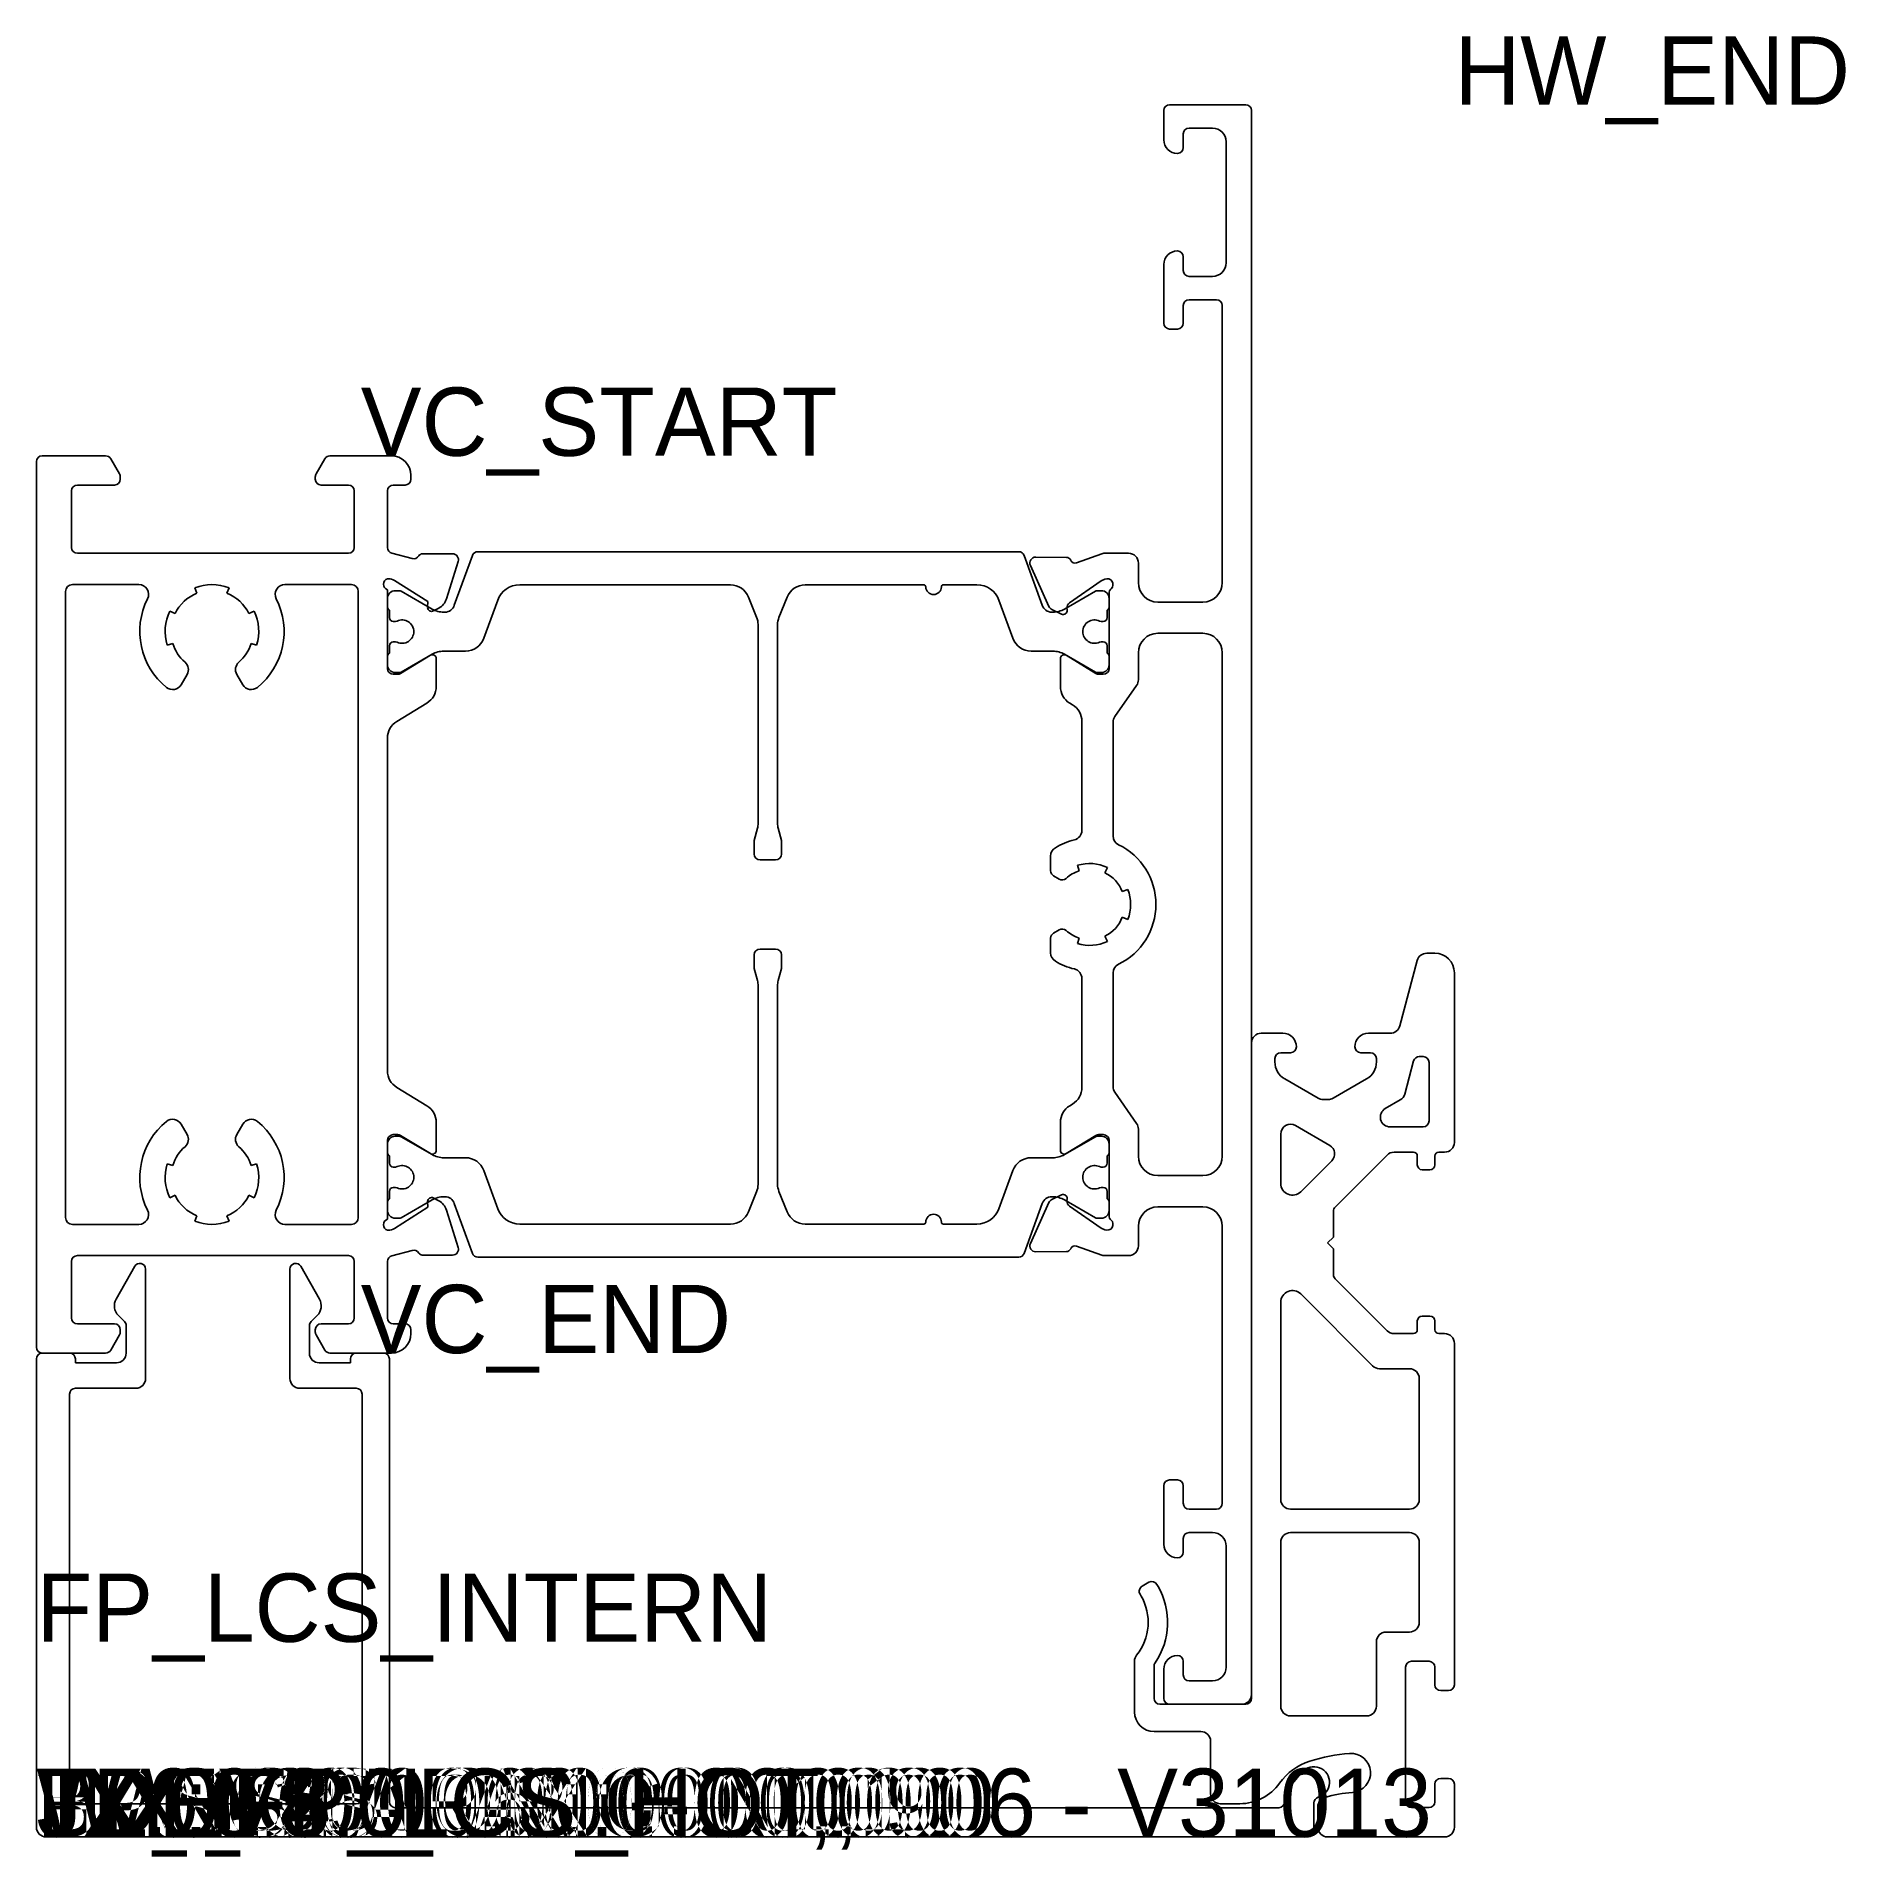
# Model space of a CAD drawing. Header units: metres. Extents: x 0 to 92.8, y -1 to 92.3.
import ezdxf

# ---------------------------------------------------------------- set-up
doc = ezdxf.new("R2010")
doc.units = ezdxf.units.M

msp = doc.modelspace()

# ---------------------------------------------------------------- linework, layer by layer
for p, q in [((62.000257, 88.8), (58.100257, 88.8)), ((57.800257, 88.5), (57.800257, 87)), ((62.300257, 7.1), (62.300257, 88.5)), ((58.800257, 86.6), (58.800257, 87.3)), ((59.100257, 87.6), (60.300257, 87.6)), ((61.000257, 86.9), (61.000257, 80.7)), ((57.800257, 80.6), (57.800257, 77.6)), ((58.800257, 80.3), (58.800257, 81)), ((60.300257, 80), (59.100257, 80)), ((58.800257, 77.6), (58.800257, 78.5)), ((59.100257, 78.8), (60.500257, 78.8)), ((60.800257, 78.5), (60.800257, 64.300238)), ((58.100257, 77.3), (58.500257, 77.3)), ((0, 70.5), (0, 25.1)), ((3.549444, 70.8), (0.3, 70.8)), ((4.259807, 69.869616), (3.809252, 70.65)), ((14.790747, 70.65), (14.340192, 69.869616)), ((18.2, 70.8), (15.050555, 70.8)), ((2.1, 69.3), (4, 69.3)), ((4.3, 69.6), (4.3, 69.719616)), ((14.3, 69.719616), (14.3, 69.6)), ((14.6, 69.3), (16, 69.3)), ((18.3, 69.3), (18.9, 69.3)), ((19.2, 69.6), (19.2, 69.8)), ((1.8, 66.1), (1.8, 69)), ((16.3, 69), (16.3, 66.1)), ((18, 66.100016), (18, 69)), ((16, 65.8), (2.1, 65.8)), ((19.260982, 65.536469), (18.223536, 65.809924)), ((21.337806, 65.775514), (19.786712, 65.775514)), ((21.022111, 63.465125), (21.624075, 65.385794)), ((22.356081, 65.687904), (21.427178, 63.135763)), ((50.36201, 65.885298), (22.637989, 65.885298)), ((51.572821, 63.135764), (50.643918, 65.687904)), ((52.814785, 65.594151), (51.235857, 65.604608)), ((54.630549, 65.782573), (53.328683, 65.314432)), ((56.000009, 65.800247), (54.732069, 65.80027)), ((18, 64.499999), (18.038281, 64.499999)), ((18.359793, 64.406586), (20.06789, 63.322523)), ((50.961144, 65.179633), (51.909794, 63.074117)), ((52.966507, 63.268538), (54.595264, 64.393004)), ((54.595264, 64.393004), (54.777973, 64.474351)), ((56.5, 64.300238), (56.5, 65.300247)), ((1.5, 31.75), (1.5, 63.85)), ((1.85, 64.2), (5.254078, 64.2)), ((8.232526, 63.754835), (8.122924, 64.034097)), ((9.87656, 64.034097), (9.766958, 63.754835)), ((12.745406, 64.2), (16.15, 64.2)), ((16.5, 63.85), (16.5, 31.75)), ((18, 59.899999), (18, 63.934314)), ((18, 63.485298), (18, 63.058503)), ((18.606444, 63.885298), (18.4, 63.885298)), ((20.288332, 62.945876), (18.706389, 63.858535)), ((24.777782, 64.185298), (35.583348, 64.185298)), ((36.510934, 63.558909), (36.927585, 62.524464)), ((38.071121, 62.509781), (38.488169, 63.555683)), ((39.417048, 64.185298), (45.5, 64.185298)), ((46.5, 64.185298), (48.222217, 64.185298)), ((54.293611, 63.858535), (52.711667, 62.945876)), ((54.6, 63.885298), (54.393555, 63.885298)), ((55, 63.753064), (55, 59.900278)), ((55, 63.058503), (55, 63.485298)), ((6.837417, 62.841321), (7.107707, 62.711156)), ((10.891777, 62.711156), (11.162067, 62.841321)), ((18.1, 62.885298), (18.1, 62.510298)), ((20.06789, 63.322523), (20.055793, 63.034102)), ((20.348271, 62.848477), (20.629341, 62.995406)), ((20.950063, 62.785298), (20.887999, 62.785298)), ((22.939519, 61.443278), (23.650151, 63.395722)), ((49.349848, 63.395722), (50.06048, 61.443278)), ((52.112, 62.785298), (52.049937, 62.785298)), ((52.05473, 62.926306), (52.562153, 62.685587)), ((52.847226, 62.882396), (52.837924, 62.997491)), ((54.9, 62.510298), (54.9, 62.885298)), ((59.800257, 63.300238), (57.5, 63.300238)), ((18.3, 62.310298), (18.411806, 62.310298)), ((18.496354, 62.329048), (18.411806, 62.310298)), ((37, 62.150853), (37, 51.963382)), ((38, 51.963339), (38, 62.139396)), ((54.588193, 62.310298), (54.503645, 62.329048)), ((54.588193, 62.310298), (54.7, 62.310298)), ((57.5, 61.700221), (59.800257, 61.700221)), ((6.993039, 61.181014), (6.706367, 61.092588)), ((11.293117, 61.092588), (11.006445, 61.181014)), ((18.1, 61.060298), (18.1, 60.685298)), ((18.411806, 61.260298), (18.3, 61.260298)), ((18.411806, 61.260298), (18.496354, 61.241548)), ((20.887999, 60.785298), (21.999827, 60.785298)), ((51.000173, 60.785298), (52.112, 60.785298)), ((54.503645, 61.241548), (54.588193, 61.260298)), ((54.7, 61.260298), (54.588193, 61.260298)), ((54.9, 60.685298), (54.9, 61.060298)), ((56.5, 59.316045), (56.5, 60.700221)), ((60.800257, 60.700221), (60.800257, 34.89978)), ((18, 60.512093), (18, 60.085298)), ((20.2, 60.57376), (18.669615, 59.640192)), ((18.706389, 59.712061), (20.288332, 60.624721)), ((20.5, 58.975366), (20.5, 60.400555)), ((52.5, 60.400278), (52.5, 58.974695)), ((52.711667, 60.624721), (54.293611, 59.712061)), ((54.322503, 59.644213), (52.804202, 60.570988)), ((55, 60.085298), (55, 60.512093)), ((7.419394, 59.062757), (7.724007, 59.590362)), ((10.275477, 59.590362), (10.58009, 59.062757)), ((18.519615, 59.599999), (18.3, 59.599999)), ((18.4, 59.685298), (18.606444, 59.685298)), ((54.393555, 59.685298), (54.6, 59.685298)), ((54.7, 59.600278), (54.478806, 59.600278)), ((55.290424, 57.430942), (56.409576, 59.029257)), ((18.479227, 57.181295), (20.020772, 58.121671)), ((52.97899, 58.121144), (53.121009, 58.034455)), ((53.6, 57.180904), (53.6, 51.594734)), ((55.2, 51.309986), (55.2, 57.144154)), ((18, 39.272401), (18, 56.327599)), ((36.965926, 51.704563), (36.799994, 51.085298)), ((38.199994, 51.085298), (38.034074, 51.70452)), ((36.799994, 51.085298), (36.799994, 50.385298)), ((38.199994, 50.385298), (38.199994, 51.085298)), ((37.099994, 50.085298), (37.899994, 50.085298)), ((52, 50.281935), (52, 49.52761)), ((53.46944, 49.520031), (53.381014, 49.806703)), ((54.911156, 49.692035), (54.78099, 49.421744)), ((52.15, 49.267802), (52.442654, 49.098839)), ((55.675572, 48.457614), (55.954835, 48.567216)), ((55.954835, 47.032784), (55.675572, 47.142386)), ((52, 46.072391), (52, 45.318066)), ((52.442654, 46.501162), (52.15, 46.332198)), ((53.381014, 45.793297), (53.46944, 46.079969)), ((54.78099, 46.178256), (54.911156, 45.907966)), ((36.799994, 44.514702), (36.799994, 45.214702)), ((37.099994, 45.514702), (37.899994, 45.514702)), ((38.199994, 45.214702), (38.199994, 44.514702)), ((70.799194, 44.92941), (69.899201, 41.570591)), ((71.700257, 45.3), (71.282157, 45.3)), ((36.965926, 43.895437), (36.799994, 44.514702)), ((38.199994, 44.514702), (38.034074, 43.89548)), ((53.6, 44.005267), (53.6, 38.419096)), ((55.2, 38.455847), (55.2, 44.290015)), ((72.700257, 35.6), (72.700257, 44.3)), ((37, 33.449148), (37, 43.636618)), ((38, 43.636661), (38, 33.460605)), ((63.900257, 41.2), (62.800257, 41.2)), ((69.416238, 41.2), (68.300257, 41.2)), ((62.300257, 40.7), (62.300257, 7.3)), ((63.800257, 40.2), (64.300257, 40.2)), ((67.900257, 40.2), (68.400257, 40.2)), ((63.500257, 39.72735), (63.500257, 39.9)), ((68.700257, 39.9), (68.700257, 39.72735)), ((70.609351, 39.777646), (70.154541, 38.080272)), ((71.100257, 40), (70.899129, 40)), ((71.400257, 36.7), (71.400257, 39.7)), ((20.020772, 37.478329), (18.479227, 38.418706)), ((65.722501, 37.866987), (64.000257, 38.861325)), ((68.200257, 38.861325), (66.478014, 37.866987)), ((53.121009, 37.565546), (52.97899, 37.478857)), ((56.409576, 36.570744), (55.290424, 38.169059)), ((66.228014, 37.8), (65.972501, 37.8)), ((69.921578, 37.776669), (69.153143, 37.333013)), ((7.724007, 36.009638), (7.419394, 36.537243)), ((10.58009, 36.537243), (10.275477, 36.009638)), ((20.5, 35.199446), (20.5, 36.624634)), ((52.5, 36.625306), (52.5, 35.199723)), ((64.550257, 36.465321), (66.312464, 35.447911)), ((69.403143, 36.4), (71.100257, 36.4)), ((18, 31.665687), (18, 35.700001)), ((18, 35.087907), (18, 35.514702)), ((18.3, 36.000001), (18.519615, 36.000001)), ((18.4, 35.914702), (18.606444, 35.914702)), ((18.669615, 35.959809), (20.2, 35.026241)), ((18.706389, 35.887939), (20.288332, 34.97528)), ((52.711667, 34.97528), (54.293611, 35.887939)), ((52.804202, 35.029012), (54.322503, 35.955788)), ((54.393555, 35.914702), (54.6, 35.914702)), ((54.478806, 35.999723), (54.7, 35.999723)), ((55, 35.699723), (55, 31.846936)), ((55, 35.514702), (55, 35.087907)), ((56.5, 34.899723), (56.5, 36.283956)), ((63.800257, 33.494113), (63.800257, 36.032309)), ((18.1, 34.539702), (18.1, 34.914702)), ((20.887999, 34.814702), (21.999827, 34.814702)), ((51.000173, 34.814702), (52.112, 34.814702)), ((54.9, 34.914702), (54.9, 34.539702)), ((66.416018, 34.661345), (64.824522, 33.069849)), ((66.588125, 32.287868), (69.253811, 34.953554)), ((69.607364, 35.1), (70.600257, 35.1)), ((70.800257, 34.9), (70.800257, 34.45)), ((71.700257, 34.45), (71.700257, 34.9)), ((71.900257, 35.1), (72.200257, 35.1)), ((6.706367, 34.507413), (6.993039, 34.418986)), ((11.006445, 34.418986), (11.293117, 34.507413)), ((18.411806, 34.339702), (18.3, 34.339702)), ((18.496354, 34.358452), (18.411806, 34.339702)), ((22.939519, 34.156722), (23.650151, 32.204278)), ((49.349848, 32.204278), (50.06048, 34.156722)), ((54.588193, 34.339702), (54.503645, 34.358452)), ((54.7, 34.339702), (54.588193, 34.339702)), ((59.800257, 33.89978), (57.5, 33.89978)), ((71.050257, 34.2), (71.450257, 34.2)), ((7.107707, 32.888844), (6.837417, 32.758679)), ((11.162067, 32.758679), (10.891777, 32.888844)), ((18.1, 32.714702), (18.1, 33.089702)), ((18.3, 33.289702), (18.411806, 33.289702)), ((18.411806, 33.289702), (18.496354, 33.270952)), ((20.629341, 32.604594), (20.348271, 32.751524)), ((20.950063, 32.814702), (20.887999, 32.814702)), ((36.510934, 32.041092), (36.927585, 33.075537)), ((38.071121, 33.09022), (38.488169, 32.044317)), ((52.112, 32.814702), (52.049937, 32.814702)), ((52.562153, 32.914414), (52.05473, 32.673694)), ((52.837924, 32.60251), (52.847226, 32.717605)), ((54.503645, 33.270952), (54.588193, 33.289702)), ((54.588193, 33.289702), (54.7, 33.289702)), ((54.9, 33.089702), (54.9, 32.714702)), ((8.122924, 31.565903), (8.232526, 31.845165)), ((9.766958, 31.845165), (9.87656, 31.565903)), ((18, 32.114702), (18, 32.541497)), ((20.06789, 32.277477), (18.359793, 31.193414)), ((20.288332, 32.654125), (18.706389, 31.741465)), ((20.055793, 32.565899), (20.06789, 32.277477)), ((21.624075, 30.214207), (21.022111, 32.134876)), ((22.356081, 29.912096), (21.427178, 32.464237)), ((51.572821, 32.464237), (50.643918, 29.912096)), ((51.909794, 32.525883), (50.961144, 30.420368)), ((54.293611, 31.741465), (52.711667, 32.654125)), ((54.595264, 31.206997), (52.966507, 32.331463)), ((55, 32.541497), (55, 32.114702)), ((57.5, 32.299762), (59.800257, 32.299762)), ((66.500257, 30.75), (66.500257, 32.075736)), ((5.254078, 31.4), (1.85, 31.4)), ((16.15, 31.4), (12.745406, 31.4)), ((18.038281, 31.100001), (18, 31.100001)), ((18.606444, 31.714702), (18.4, 31.714702)), ((24.777782, 31.414702), (35.583348, 31.414702)), ((39.417048, 31.414702), (45.5, 31.414702)), ((46.5, 31.414702), (48.222217, 31.414702)), ((54.6, 31.714702), (54.393555, 31.714702)), ((54.777973, 31.12565), (54.595264, 31.206997)), ((56.5, 30.299753), (56.5, 31.299762)), ((60.800257, 31.299762), (60.800257, 17.1)), ((18.223536, 29.790076), (19.260982, 30.063532)), ((51.235857, 29.995393), (52.814785, 30.00585)), ((53.328683, 30.285568), (54.630549, 29.817428)), ((66.200257, 30.45), (66.500257, 30.75)), ((66.500257, 30.15), (66.200257, 30.45)), ((66.500257, 28.824264), (66.500257, 30.15)), ((1.8, 26.6), (1.8, 29.5)), ((2.1, 29.8), (16, 29.8)), ((5.040205, 29.249473), (4.089054, 27.568341)), ((5.600316, 23.5), (5.600316, 29.1)), ((13, 29.1), (13, 23.5)), ((14.511263, 27.568341), (13.560112, 29.249473)), ((16.3, 29.5), (16.3, 26.6)), ((18, 26.6), (18, 29.499985)), ((19.786712, 29.824486), (21.337806, 29.824486)), ((50.36201, 29.714702), (22.637989, 29.714702)), ((54.732069, 29.799731), (56.000009, 29.799753)), ((69.253811, 25.946447), (66.588125, 28.612132)), ((63.800257, 27.405888), (63.800257, 17.3)), ((68.508226, 24.146447), (64.824522, 27.830152)), ((4, 26.3), (2.1, 26.3)), ((4.203326, 26.728666), (4.512448, 26.419544)), ((4.600316, 26.207412), (4.600316, 24.8)), ((14, 24.8), (14, 26.207412)), ((14.087868, 26.419544), (14.39699, 26.728666)), ((16, 26.3), (14.6, 26.3)), ((18.9, 26.3), (18.3, 26.3)), ((70.800257, 26.45), (70.800257, 26)), ((71.450257, 26.7), (71.050257, 26.7)), ((71.700257, 26), (71.700257, 26.45)), ((3.809252, 24.95), (4.259807, 25.730385)), ((4.3, 25.880385), (4.3, 26)), ((14.3, 26), (14.3, 25.880385)), ((14.340192, 25.730385), (14.790747, 24.95)), ((19.2, 25.8), (19.2, 26)), ((70.600257, 25.8), (69.607364, 25.8)), ((72.200257, 25.8), (71.900257, 25.8)), ((72.700257, 7.8), (72.700257, 25.3)), ((0, 24.5), (0, 0.498405)), ((0.3, 24.8), (3.549444, 24.8)), ((1.7, 24.8), (0.3, 24.8)), ((2, 24.3), (2, 24.5)), ((4.100316, 24.3), (2, 24.3)), ((16.1, 24.3), (14.5, 24.3)), ((15.050555, 24.8), (18.2, 24.8)), ((16.1, 24.5), (16.1, 24.3)), ((17.8, 24.8), (16.4, 24.8)), ((18.1, 1.795156), (18.1, 24.5)), ((70.400257, 24), (68.86178, 24)), ((70.900257, 17.3), (70.900257, 23.5)), ((1.700316, 1.995156), (1.700316, 22.7)), ((2.000316, 23), (5.100316, 23)), ((13.5, 23), (16.4, 23)), ((16.7, 22.7), (16.7, 1.995156)), ((57.800257, 18), (57.800257, 15)), ((58.500257, 18.3), (58.100257, 18.3)), ((58.800257, 17.1), (58.800257, 18)), ((60.500257, 16.8), (59.100257, 16.8)), ((64.300257, 16.8), (70.400257, 16.8)), ((58.800257, 14.6), (58.800257, 15.3)), ((59.100257, 15.6), (60.300257, 15.6)), ((63.800257, 15.1), (63.800257, 6.7)), ((70.400257, 15.6), (64.300257, 15.6)), ((70.900257, 11), (70.900257, 15.1)), ((61.000257, 14.9), (61.000257, 8.7)), ((56.584232, 12.440193), (56.64045, 12.34282)), ((57.04045, 13.05), (56.69404, 12.85)), ((57.506475, 12.84282), (57.450257, 12.940193)), ((69.200257, 10.5), (70.400257, 10.5)), ((68.700257, 6.7), (68.700257, 10)), ((56.300257, 9.00754), (56.300257, 6.4)), ((57.300257, 7.1), (57.300257, 8.74392)), ((57.800257, 8.6), (57.800257, 7.1)), ((58.800257, 8.3), (58.800257, 9)), ((70.200257, 1.8), (70.200257, 8.7)), ((70.500257, 9), (71.400257, 9)), ((71.700257, 8.7), (71.700257, 7.8)), ((60.300257, 8), (59.100257, 8)), ((72.000257, 7.5), (72.400257, 7.5)), ((61.800257, 6.8), (57.600257, 6.8)), ((58.100257, 6.8), (62.000257, 6.8)), ((64.300257, 6.2), (68.200257, 6.2)), ((57.300257, 5.4), (59.700257, 5.4)), ((60.200257, 4.9), (60.200257, 2.2)), ((64.885352, 3.312635), (64.068374, 2.338998)), ((72.400257, 3), (72.000257, 3)), ((63.998188, 2.146162), (63.998188, 1.795156)), ((71.700257, 2.7), (71.700257, 1.8)), ((72.700257, 0.5), (72.700257, 2.7)), ((16.4, 1.695156), (2.000316, 1.695156)), ((63.698188, 1.495156), (18.4, 1.495156)), ((60.700257, 1.7), (61.700257, 1.7)), ((65.498188, 0.298405), (65.498188, 1.740104)), ((65.700257, 1.545799), (65.700257, 0.5)), ((71.400257, 1.5), (70.500257, 1.5)), ((66.200257, 0), (72.200257, 0)), ((0.5, -0.001595), (65.198188, -0.001595))]:
    msp.add_line(p, q)
for centre, radius, start, end in [((58.100257, 88.5), 0.3, 90, 180), ((62.000257, 88.5), 0.3, 0, 90), ((58.500257, 87), 0.7, 180, 270), ((59.100257, 87.3), 0.3, 90, 180), ((60.300257, 86.9), 0.7, 0, 90), ((58.500257, 86.6), 0.3, 270, 0), ((58.500257, 80.6), 0.7, 90, 180), ((58.500257, 81), 0.3, 0, 90), ((59.100257, 80.3), 0.3, 180, 270), ((60.300257, 80.7), 0.7, 270, 0), ((59.100257, 78.5), 0.3, 90, 180), ((60.500257, 78.5), 0.3, 0, 90), ((58.100257, 77.6), 0.3, 180, 270), ((58.500257, 77.6), 0.3, 270, 0), ((0.3, 70.5), 0.3, 90, 180), ((3.549444, 70.5), 0.3, 30, 90), ((15.050555, 70.5), 0.3, 90, 150), ((18.2, 69.8), 1, 0, 90), ((2.1, 69), 0.3, 90, 180), ((4, 69.6), 0.3, 270, 0), ((4, 69.719616), 0.3, 0, 30), ((14.6, 69.719616), 0.3, 150, 180), ((14.6, 69.6), 0.3, 180, 270), ((16, 69), 0.3, 0, 90), ((18.3, 69), 0.3, 90, 180), ((18.9, 69.6), 0.3, 270, 0), ((2.1, 66.1), 0.3, 180, 270), ((16, 66.1), 0.3, 270, 0), ((18.3, 66.100016), 0.3, 180, 255.233538), ((19.350703, 65.822738), 0.3, 252.598279, 330.367342), ((19.785309, 65.575519), 0.2, 90, 150.367342), ((21.337806, 65.475514), 0.3, 342.598279, 90), ((22.637989, 65.585298), 0.3, 90, 160), ((50.36201, 65.585298), 0.3, 20, 90), ((51.23387, 65.304615), 0.3, 90, 204.620541), ((52.813229, 65.359156), 0.235, 24, 90), ((53.249164, 65.53557), 0.235, 204, 289.778171), ((54.732063, 65.50027), 0.3, 90, 109.778171), ((56, 65.300247), 0.5, 0, 90), ((18.1, 64.217157), 0.3, 109.471221, 250.528779), ((18.038281, 63.899999), 0.6, 57.598279, 90), ((54.899975, 64.200269), 0.300009, 311.812671, 113.995287), ((1.85, 63.85), 0.35, 90, 180), ((5.254078, 63.7), 0.5, 333.103454, 90), ((8.999742, 61.8), 3.7, 153.103454, 231.010701), ((8.999742, 61.8), 2.1, 111.428571, 154.285714), ((8.999742, 61.8), 2.4, 68.571429, 111.428571), ((8.999742, 61.8), 2.1, 25.714286, 68.571429), ((8.999742, 61.8), 3.7, 308.989299, 26.896546), ((12.745406, 63.7), 0.5, 90, 206.896546), ((16.15, 63.85), 0.35, 0, 90), ((18.4, 63.485298), 0.4, 90, 180), ((18.606444, 63.685298), 0.2, 60.018361, 90), ((20.258726, 63.70438), 0.8, 297.598279, 342.598279), ((24.777782, 62.985298), 1.2, 90, 160), ((35.583348, 63.185298), 1, 21.938469, 90), ((39.417048, 63.185298), 1, 90, 158.260625), ((45.5, 64.085298), 0.1, 0, 90), ((46, 64.085298), 0.4, 180, 270), ((46, 64.085298), 0.4, 270, 0), ((46.5, 64.085298), 0.1, 90, 180), ((48.222217, 62.985298), 1.2, 20, 90), ((54.393555, 63.685298), 0.2, 90, 119.981639), ((54.6, 63.485298), 0.4, 0, 90), ((55.3, 63.753064), 0.3, 131.812671, 180), ((57.5, 64.300238), 1, 180, 270), ((59.800257, 64.300238), 1, 270, 0), ((8.999742, 61.8), 2.4, 154.285714, 197.142857), ((8.999742, 61.8), 2.4, 342.857143, 25.714286), ((18.2, 63.058503), 0.2, 180, 240), ((20.255617, 63.025721), 0.2, 180, 297.598279), ((20.887999, 63.985298), 1.2, 240.018361, 270), ((20.950063, 63.285298), 0.5, 270, 342.598279), ((36, 62.150853), 1, 0, 21.938469), ((52.049937, 63.285298), 0.5, 197.401721, 270), ((52.183314, 63.197353), 0.3, 204.254172, 244.620541), ((52.112, 63.985298), 1.2, 270, 299.981639), ((52.647876, 62.866285), 0.2, 244.620541, 4.620541), ((53.136949, 63.021658), 0.3, 124.620541, 184.620541), ((54.8, 63.058503), 0.2, 300, 0), ((18.3, 62.510298), 0.2, 180, 270), ((18.75, 61.785298), 0.6, 0, 115.007833), ((18.75, 61.785298), 0.6, 244.992167, 0), ((39, 62.139396), 1, 158.260625, 180), ((54.25, 61.785298), 0.6, 64.992167, 180), ((54.25, 61.785298), 0.6, 180, 295.007833), ((54.7, 62.510298), 0.2, 270, 0), ((57.5, 60.700221), 1, 90, 180), ((59.800257, 60.700221), 1, 0, 90), ((8.999742, 61.8), 2.1, 197.142857, 228.912511), ((8.999742, 61.8), 2.1, 311.087489, 342.857143), ((18.2, 60.512093), 0.2, 120, 180), ((18.3, 61.060298), 0.2, 90, 180), ((20.887999, 59.585298), 1.2, 90, 119.981639), ((21.999827, 61.785298), 1, 270, 340), ((51.000173, 61.785298), 1, 200, 270), ((52.112, 59.585298), 1.2, 60.018361, 90), ((54.7, 61.060298), 0.2, 0, 90), ((54.8, 60.512093), 0.2, 0, 60), ((7.290994, 59.840362), 0.5, 330, 48.912511), ((10.70849, 59.840362), 0.5, 131.087489, 210), ((18.4, 60.085298), 0.4, 180, 270), ((18.3, 59.899999), 0.3, 180, 270), ((20.3, 60.400555), 0.2, 0, 120), ((52.7, 60.400278), 0.2, 58.6, 180), ((54.6, 60.085298), 0.4, 270, 0), ((54.7, 59.900278), 0.3, 270, 0), ((6.986381, 59.312757), 0.5, 231.010701, 330), ((11.013103, 59.312757), 0.5, 210, 308.989299), ((18.519615, 59.899999), 0.3, 270, 300), ((18.606444, 59.885298), 0.2, 270, 299.981639), ((19.5, 58.975366), 1, 301.384101, 0), ((53.5, 58.974695), 1, 180, 238.6), ((54.393555, 59.885298), 0.2, 240.018361, 270), ((54.478806, 59.900278), 0.3, 238.6, 270), ((56, 59.316045), 0.5, 325, 0), ((52.6, 57.180904), 1, 0, 58.6), ((19, 56.327599), 1, 121.384101, 180), ((55.7, 57.144154), 0.5, 145, 180), ((36, 51.963382), 1, 345, 0), ((39, 51.963339), 1, 180, 195), ((53.1, 51.594734), 0.5, 283.342364, 0), ((52.5, 50.281935), 0.5, 121.14739, 180), ((54, 47.8), 3.4, 103.342364, 121.14739), ((55.7, 51.309986), 0.5, 180, 244.157587), ((54, 47.8), 3.4, 295.842413, 64.157587), ((37.099994, 50.385298), 0.3, 180, 270), ((37.899994, 50.385298), 0.3, 270, 0), ((52.3, 49.52761), 0.3, 180, 240), ((54, 47.8), 1.8, 107.142857, 132.079787), ((54, 47.8), 2.1, 64.285714, 107.142857), ((52.592654, 49.358646), 0.3, 240, 312.079787), ((54, 47.8), 1.8, 21.428571, 64.285714), ((54, 47.8), 2.1, 338.571429, 21.428571), ((54, 47.8), 1.8, 295.714286, 338.571429), ((52.3, 46.072391), 0.3, 120, 180), ((52.592654, 46.241354), 0.3, 47.920213, 120), ((54, 47.8), 1.8, 227.920213, 252.857143), ((54, 47.8), 2.1, 252.857143, 295.714286), ((37.099994, 45.214702), 0.3, 90, 180), ((37.899994, 45.214702), 0.3, 0, 90), ((52.5, 45.318066), 0.5, 180, 238.85261), ((54, 47.8), 3.4, 238.85261, 256.657636), ((71.282157, 44.8), 0.5, 90, 165), ((71.700257, 44.3), 1, 0, 90), ((36, 43.636618), 1, 0, 15), ((39, 43.636661), 1, 165, 180), ((53.1, 44.005267), 0.5, 0, 76.657636), ((55.7, 44.290015), 0.5, 115.842413, 180), ((62.800257, 40.7), 0.5, 90, 180), ((63.900257, 40.5), 0.7, 0, 90), ((68.300257, 40.5), 0.7, 90, 180), ((69.416238, 41.7), 0.5, 270, 345), ((63.800257, 39.9), 0.3, 90, 180), ((64.300257, 40.5), 0.3, 270, 0), ((67.900257, 40.5), 0.3, 180, 270), ((68.400257, 39.9), 0.3, 0, 90), ((19, 39.272401), 1, 180, 238.615899), ((64.500257, 39.72735), 1, 180, 240), ((67.700257, 39.72735), 1, 300, 0), ((70.899129, 39.7), 0.3, 90, 165), ((71.100257, 39.7), 0.3, 0, 90), ((52.6, 38.419096), 1, 301.4, 0), ((55.7, 38.455847), 0.5, 180, 215), ((19.5, 36.624634), 1, 0, 58.615899), ((53.5, 36.625306), 1, 121.4, 180), ((65.972501, 38.3), 0.5, 240, 270), ((66.228014, 38.3), 0.5, 270, 300), ((69.403143, 36.9), 0.5, 120, 270), ((69.671578, 38.209682), 0.5, 300, 345), ((8.999742, 33.8), 3.7, 128.989299, 206.896546), ((6.986381, 36.287243), 0.5, 30, 128.989299), ((11.013103, 36.287243), 0.5, 51.010701, 150), ((8.999742, 33.8), 3.7, 333.103454, 51.010701), ((56, 36.283956), 0.5, 0, 35), ((64.300257, 36.032309), 0.5, 60, 180), ((71.100257, 36.7), 0.3, 270, 0), ((7.290994, 35.759638), 0.5, 311.087489, 30), ((10.70849, 35.759638), 0.5, 150, 228.912511), ((18.3, 35.700001), 0.3, 90, 180), ((18.4, 35.514702), 0.4, 90, 180), ((18.519615, 35.700001), 0.3, 60, 90), ((18.606444, 35.714702), 0.2, 60.018361, 90), ((54.393555, 35.714702), 0.2, 90, 119.981639), ((54.478806, 35.699723), 0.3, 90, 121.4), ((54.6, 35.514702), 0.4, 0, 90), ((54.7, 35.699723), 0.3, 0, 90), ((72.200257, 35.6), 0.5, 270, 0), ((8.999742, 33.8), 2.1, 131.087489, 162.857143), ((8.999742, 33.8), 2.1, 17.142857, 48.912511), ((18.2, 35.087907), 0.2, 180, 240), ((18.3, 34.539702), 0.2, 180, 270), ((20.3, 35.199446), 0.2, 240, 0), ((20.887999, 36.014702), 1.2, 240.018361, 270), ((21.999827, 33.814702), 1, 20, 90), ((51.000173, 33.814702), 1, 90, 160), ((52.112, 36.014702), 1.2, 270, 299.981639), ((52.7, 35.199723), 0.2, 180, 301.4), ((54.7, 34.539702), 0.2, 270, 0), ((54.8, 35.087907), 0.2, 300, 0), ((57.5, 34.89978), 1, 180, 270), ((59.800257, 34.89978), 1, 270, 0), ((66.062464, 35.014898), 0.5, 315, 60), ((69.607364, 34.6), 0.5, 90, 135), ((70.600257, 34.9), 0.2, 0, 90), ((71.900257, 34.9), 0.2, 90, 180), ((8.999742, 33.8), 2.4, 162.857143, 205.714286), ((8.999742, 33.8), 2.4, 334.285714, 17.142857), ((18.75, 33.814702), 0.6, 0, 115.007833), ((18.75, 33.814702), 0.6, 244.992167, 0), ((54.25, 33.814702), 0.6, 64.992167, 180), ((54.25, 33.814702), 0.6, 180, 295.007833), ((71.050257, 34.45), 0.25, 180, 270), ((71.450257, 34.45), 0.25, 270, 0), ((8.999742, 33.8), 2.1, 205.714286, 248.571429), ((8.999742, 33.8), 2.1, 291.428571, 334.285714), ((18.2, 32.541497), 0.2, 120, 180), ((18.3, 33.089702), 0.2, 90, 180), ((20.255617, 32.57428), 0.2, 62.401721, 180), ((20.887999, 31.614702), 1.2, 90, 119.981639), ((20.950063, 32.314702), 0.5, 17.401721, 90), ((36, 33.449148), 1, 338.061531, 0), ((39, 33.460605), 1, 180, 201.739375), ((52.049937, 32.314702), 0.5, 90, 162.598279), ((52.183314, 32.402648), 0.3, 115.379459, 155.745828), ((52.112, 31.614702), 1.2, 60.018361, 90), ((52.647876, 32.733716), 0.2, 355.379459, 115.379459), ((54.7, 33.089702), 0.2, 0, 90), ((54.8, 32.541497), 0.2, 0, 60), ((64.400257, 33.494113), 0.6, 180, 315), ((1.85, 31.75), 0.35, 180, 270), ((5.254078, 31.9), 0.5, 270, 26.896546), ((12.745406, 31.9), 0.5, 153.103454, 270), ((16.15, 31.75), 0.35, 270, 0), ((18.4, 32.114702), 0.4, 180, 270), ((18.606444, 31.914702), 0.2, 270, 299.981639), ((20.258726, 31.89562), 0.8, 17.401721, 62.401721), ((24.777782, 32.614702), 1.2, 200, 270), ((35.583348, 32.414702), 1, 270, 338.061531), ((39.417048, 32.414702), 1, 201.739375, 270), ((46, 31.514702), 0.4, 90, 180), ((46, 31.514702), 0.4, 0, 90), ((48.222217, 32.614702), 1.2, 270, 340), ((53.136949, 32.578343), 0.3, 175.379459, 235.379459), ((54.393555, 31.914702), 0.2, 240.018361, 270), ((54.6, 32.114702), 0.4, 270, 0), ((55.3, 31.846936), 0.3, 180, 228.187329), ((57.5, 31.299762), 1, 90, 180), ((59.800257, 31.299762), 1, 0, 90), ((66.800257, 32.075736), 0.3, 135, 180), ((8.999742, 33.8), 2.4, 248.571429, 291.428571), ((18.1, 31.382844), 0.3, 109.471221, 250.528779), ((18.038281, 31.700001), 0.6, 270, 302.401721), ((45.5, 31.514702), 0.1, 270, 0), ((46.5, 31.514702), 0.1, 180, 270), ((54.899975, 31.399732), 0.300009, 246.004713, 48.187329), ((19.350703, 29.777263), 0.3, 29.632658, 107.401721), ((19.785309, 30.024481), 0.2, 209.632658, 270), ((21.337806, 30.124486), 0.3, 270, 17.401721), ((22.637989, 30.014702), 0.3, 200, 270), ((50.36201, 30.014702), 0.3, 270, 340), ((51.23387, 30.295386), 0.3, 155.379459, 270), ((52.813229, 30.240845), 0.235, 270, 336), ((53.249164, 30.064431), 0.235, 70.221829, 156), ((56, 30.299753), 0.5, 270, 0), ((2.1, 29.5), 0.3, 90, 180), ((5.300316, 29.1), 0.3, 0, 150.116348), ((13.3, 29.1), 0.3, 29.883652, 180), ((16, 29.5), 0.3, 0, 90), ((18.3, 29.499985), 0.3, 104.766462, 180), ((54.732063, 30.099731), 0.3, 250.221829, 270), ((64.400257, 27.405888), 0.6, 45, 180), ((66.800257, 28.824264), 0.3, 180, 225), ((4.698301, 27.223641), 0.7, 150.499678, 225), ((13.902015, 27.223641), 0.7, 315, 29.500322), ((2.1, 26.6), 0.3, 180, 270), ((4, 26), 0.3, 0, 90), ((4.300316, 26.207412), 0.3, 0, 45), ((14.3, 26.207412), 0.3, 135, 180), ((14.6, 26), 0.3, 90, 180), ((16, 26.6), 0.3, 270, 0), ((18.3, 26.6), 0.3, 180, 270), ((18.9, 26), 0.3, 0, 90), ((71.050257, 26.45), 0.25, 90, 180), ((71.450257, 26.45), 0.25, 0, 90), ((4, 25.880385), 0.3, 330, 0), ((14.6, 25.880385), 0.3, 180, 210), ((18.2, 25.8), 1, 270, 0), ((69.607364, 26.3), 0.5, 225, 270), ((70.600257, 26), 0.2, 270, 0), ((71.900257, 26), 0.2, 180, 270), ((72.200257, 25.3), 0.5, 0, 90), ((0.3, 25.1), 0.3, 180, 270), ((0.3, 24.5), 0.3, 90, 180), ((1.7, 24.5), 0.3, 0, 90), ((3.549444, 25.1), 0.3, 270, 330), ((4.100316, 24.8), 0.5, 270, 0), ((14.5, 24.8), 0.5, 180, 270), ((15.050555, 25.1), 0.3, 210, 270), ((16.4, 24.5), 0.3, 90, 180), ((17.8, 24.5), 0.3, 0, 90), ((5.100316, 23.5), 0.5, 270, 0), ((13.5, 23.5), 0.5, 180, 270), ((68.86178, 24.5), 0.5, 225, 270), ((70.400257, 23.5), 0.5, 0, 90), ((2.000316, 22.7), 0.3, 90, 180), ((16.4, 22.7), 0.3, 0, 90), ((58.100257, 18), 0.3, 90, 180), ((58.500257, 18), 0.3, 0, 90), ((59.100257, 17.1), 0.3, 180, 270), ((60.500257, 17.1), 0.3, 270, 0), ((64.300257, 17.3), 0.5, 180, 270), ((70.400257, 17.3), 0.5, 270, 0), ((58.500257, 15), 0.7, 180, 270), ((59.100257, 15.3), 0.3, 90, 180), ((60.300257, 14.9), 0.7, 0, 90), ((64.300257, 15.1), 0.5, 90, 180), ((70.400257, 15.1), 0.5, 0, 90), ((58.500257, 14.6), 0.3, 270, 0), ((57.19045, 12.790193), 0.3, 30, 120), ((54.314617, 11), 2.685641, 321.284751, 30), ((56.84404, 12.590193), 0.3, 120, 210), ((54.314617, 11), 3.685641, 325.524622, 30), ((69.200257, 10), 0.5, 90, 180), ((70.400257, 11), 0.5, 270, 0), ((56.800257, 9.00754), 0.5, 141.284751, 180), ((57.600257, 8.74392), 0.3, 145.524622, 180), ((58.500257, 8.6), 0.7, 90, 180), ((58.500257, 9), 0.3, 0, 90), ((60.300257, 8.7), 0.7, 270, 0), ((70.500257, 8.7), 0.3, 90, 180), ((71.400257, 8.7), 0.3, 0, 90), ((59.100257, 8.3), 0.3, 180, 270), ((72.000257, 7.8), 0.3, 180, 270), ((72.400257, 7.8), 0.3, 270, 0), ((57.600257, 7.1), 0.3, 180, 270), ((58.100257, 7.1), 0.3, 180, 270), ((61.800257, 7.3), 0.5, 270, 0), ((62.000257, 7.1), 0.3, 270, 0), ((64.300257, 6.7), 0.5, 180, 270), ((68.200257, 6.7), 0.5, 270, 0), ((57.300257, 6.4), 1, 180, 270), ((59.700257, 4.9), 0.5, 0, 90), ((66.187465, 1.019597), 3, 107.585703, 144.672086), ((68.000257, -4.7), 9, 94.301222, 107.585703), ((67.400257, 3.277468), 1, 274.301222, 94.301222), ((65.498188, 2.798405), 0.8, 285.82662, 140), ((72.000257, 2.7), 0.3, 90, 180), ((72.400257, 2.7), 0.3, 0, 90), ((2.000316, 1.995156), 0.3, 180, 270), ((16.4, 1.995156), 0.3, 270, 0), ((60.700257, 2.2), 0.5, 180, 270), ((61.700257, 4.2), 2.5, 270, 324.672086), ((64.298188, 2.146162), 0.3, 140, 180), ((65.798188, 1.740104), 0.3, 105.82662, 180), ((66.200257, 1.545799), 0.5, 106.07665, 180), ((68.000257, -4.7), 7, 94.301222, 106.07665), ((18.4, 1.795156), 0.3, 180, 270), ((63.698188, 1.795156), 0.3, 270, 0), ((70.500257, 1.8), 0.3, 180, 270), ((71.400257, 1.8), 0.3, 270, 0), ((0.5, 0.498405), 0.5, 180, 270), ((65.198188, 0.298405), 0.3, 270, 0), ((66.200257, 0.5), 0.5, 180, 270), ((72.200257, 0.5), 0.5, 270, 0)]:
    msp.add_arc(centre, radius, start, end)

# ---------------------------------------------------------------- texts
for tag, p in [('HW_END', (72.700257, 88.8)), ('VC_START', (16.625278, 70.8)), ('VC_END', (16.625278, 24.8)), ('FP_LCS_INTERN', (0, 10)), ('WX:0', (0, 0)), ('WY:0', (0, 0)), ('WX:0', (0, 0)), ('WY:0', (0, 0)), ('JX:0', (0, 0)), ('JY:0', (0, 0)), ('JX:0', (0, 0)), ('JY:0', (0, 0)), ('TDEV3:0', (0, 0)), ('TDEV4:0', (0, 0)), ('TDEV5:0', (0, 0)), ('TDEV:0', (0, 0)), ('TDEV2:0', (0, 0)), ('TDEV3:0', (0, 0)), ('TDEV4:0', (0, 0)), ('TDEV5:0', (0, 0)), ('GLASS_MIN:0.000000', (0, 0)), ('GLASS_MAX:0.000000', (0, 0)), ('BL01:6500.000000,,1', (0, 0)), ('HW_START', (0, 0)), ('FP_LCS_ORIG', (0, 0)), ('MIN_VETRO:0', (0, 0)), ('MAX_VETRO:0', (0, 0)), ('DESC:U10600 - N10906 - V31013', (0, 0)), ('DENS:0', (0, 0)), ('MIN_VETRO:0', (0, 0)), ('MAX_VETRO:0', (0, 0)), ('PANE_WIDTH:57.5', (0, 0)), ('PANE_WIDTH:57.5', (0, 0)), ('FP_LCS_HOT', (10, 0))]:
    msp.add_attdef(tag, p, '', height=3.5)

doc.saveas('drawing.dxf')
